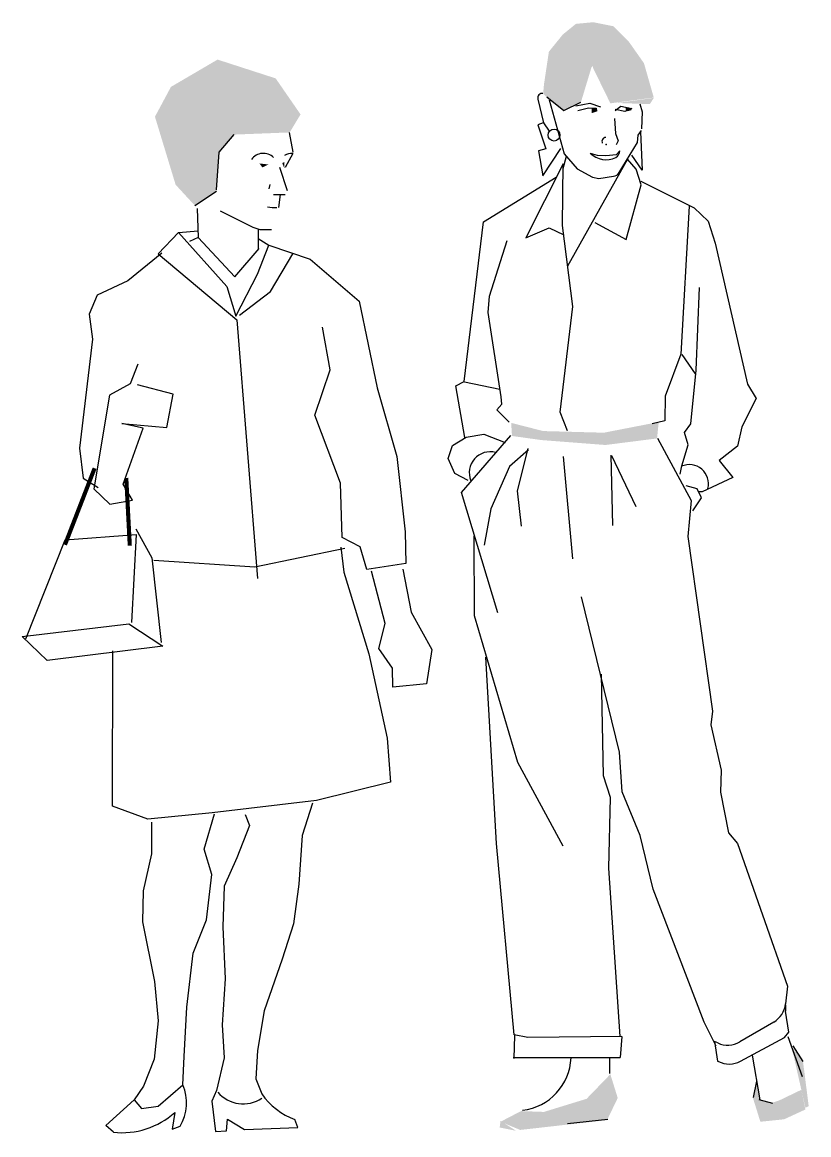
# Model space of a CAD drawing. Extents: x 11.56 to 12.84, y 3.99 to 5.81.
import ezdxf

# ---------------------------------------------------------------- set-up
doc = ezdxf.new("R2010")
doc.units = 0
doc.header["$LTSCALE"] = 25
doc.layers.get('0').update_dxf_attribs({"linetype": 'CONTINUOUS'})

# ---------------------------------------------------------------- blocks, each defined once
blk = doc.blocks.new('HUM6')
for p, q in [((-3.756781, 64.51802), (-3.402409, 63.02966)), ((-3.189163, 64.64832), (-2.130133, 63.80764)), ((-3.056215, 64.4774), (-2.106385, 61.07536)), ((-2.130133, 63.80764), (-1.068186, 64.32437)), ((-1.376685, 64.08549), (-0.50371, 64.24902)), ((-0.50371, 64.24902), (0.16311, 64.02515)), ((2.799102, 63.70296), (2.657353, 64.19909)), ((-1.251811, 63.80576), (-0.589849, 63.97543)), ((-0.589849, 63.97543), (-0.110813, 63.95159)), ((-0.110813, 63.95159), (-0.082725, 63.75191)), ((1.086557, 63.78932), (1.435065, 64.06804)), ((1.691007, 63.73669), (1.086704, 63.85776)), ((1.435065, 64.06804), (2.136288, 63.92965)), ((2.136288, 63.92965), (1.691007, 63.73669)), ((2.762032, 62.65616), (2.809927, 63.71119)), ((-3.425393, 63.02307), (-3.756447, 62.90401)), ((-3.756447, 62.90401), (-3.257809, 61.38582)), ((-3.402409, 63.02966), (-3.048037, 62.4981)), ((1.035251, 63.28724), (1.10741, 62.36314)), ((1.10741, 62.36314), (1.266124, 61.90652)), ((2.480363, 61.78248), (2.531722, 62.24471)), ((2.531722, 62.24471), (2.73716, 62.55287)), ((2.66467, 62.46815), (2.779281, 60.06676)), ((-3.257809, 61.38582), (-3.720029, 61.27275)), ((-3.443945, 59.69801), (-2.316699, 61.40662)), ((1.266124, 61.90652), (1.145789, 61.64442)), ((1.336307, 59.90623), (2.480363, 61.78248)), ((-3.720029, 61.27275), (-3.443945, 59.69801)), ((-1.987915, 60.90937), (-2.193353, 60.13897)), ((-2.106385, 61.07536), (-1.287106, 60.13824)), ((1.86813, 60.7403), (-1.889438, 54.04268)), ((-0.469412, 61.11747), (-0.030508, 60.99676)), ((-0.030508, 60.99676), (0.505562, 60.97279)), ((0.505562, 60.97279), (1.167316, 61.04552)), ((1.167316, 61.04552), (1.378819, 61.26749)), ((2.397288, 60.13033), (1.86813, 60.7403)), ((2.779281, 60.06676), (2.131104, 61.00352)), ((-2.17047, 60.44813), (-4.501705, 55.82196)), ((-2.207273, 56.59269), (-2.17047, 60.44813)), ((-1.287106, 60.13824), (-0.324347, 59.61716)), ((2.714558, 59.14295), (2.397288, 60.13033)), ((-7.157355, 56.82006), (-2.60423, 59.62538)), ((-0.324347, 59.61716), (0.057596, 59.53079)), ((0.057596, 59.53079), (0.984817, 59.67225)), ((2.685801, 59.36858), (6.030833, 57.69286)), ((1.783241, 55.7172), (2.714558, 59.14295)), ((5.72307, 57.79618), (5.206957, 48.52923)), ((6.030833, 57.69286), (6.913057, 56.85256)), ((-8.36516, 46.81886), (-7.157355, 56.82006)), ((-1.573711, 51.50958), (-2.207273, 56.59269)), ((-0.182151, 56.78226), (1.783241, 55.7172)), ((6.913057, 56.85256), (7.354993, 55.48849)), ((-4.501705, 55.82196), (-3.046015, 56.4348)), ((-3.046015, 56.4348), (-2.134379, 56.01078)), ((-6.785229, 52.16527), (-5.682688, 55.64769)), ((7.354993, 55.48849), (9.389229, 46.64952)), ((6.168685, 47.52906), (6.373743, 52.71304)), ((-6.872974, 51.14454), (-6.785229, 52.16527)), ((-6.057344, 45.85572), (-6.872974, 51.14454)), ((-2.352209, 44.88388), (-1.573711, 51.50958)), ((5.206957, 48.52923), (4.214594, 45.89068)), ((5.264923, 48.5121), (6.100699, 47.28977)), ((5.824953, 44.16478), (6.168685, 47.52906)), ((-8.90188, 46.54054), (-8.36516, 46.81886)), ((-8.356495, 46.7855), (-6.148036, 46.32326)), ((-8.332812, 43.29407), (-8.90188, 46.54054)), ((9.389229, 46.64952), (9.923387, 45.73582)), ((-6.332885, 45.02932), (-6.012722, 45.38794)), ((-6.012722, 45.38794), (-6.057344, 45.85572)), ((4.214594, 45.89068), (4.199878, 44.35078)), ((9.923387, 45.73582), (9.029845, 43.96398)), ((-5.547483, 44.25196), (-6.332885, 45.02932)), ((-1.909856, 43.71373), (-2.352209, 44.88388)), ((4.199878, 44.35078), (3.412392, 44.15856)), ((5.441661, 43.62378), (5.824953, 44.16478)), ((9.029845, 43.96398), (8.742101, 42.76688)), ((-9.097281, 42.79441), (-8.257742, 43.32302)), ((-8.539834, 39.84965), (-5.446599, 43.42475)), ((-8.257742, 43.32302), (-7.145187, 43.50314)), ((-7.145187, 43.50314), (-5.807989, 42.98592)), ((3.741253, 43.25671), (5.854544, 39.35674)), ((5.662427, 42.84764), (5.441661, 43.62378)), ((-9.3785, 41.97943), (-9.097281, 42.79441)), ((-4.393211, 42.6126), (-5.060505, 39.96194)), ((5.266036, 41.5196), (5.662427, 42.84764)), ((8.742101, 42.76688), (7.610892, 41.86817)), ((-8.952755, 41.04315), (-9.3785, 41.97943)), ((-4.353472, 42.52696), (-5.530602, 41.49147)), ((-2.16425, 42.11161), (-1.584886, 35.69402)), ((0.807403, 42.19078), (0.923403, 37.78178)), ((0.847302, 42.17928), (2.374627, 38.97068)), ((7.610892, 41.86817), (8.458394, 40.79411)), ((-5.530602, 41.49147), (-6.694115, 38.83047)), ((5.150878, 41.01224), (5.266036, 41.5196)), ((-8.115275, 40.61359), (-8.952755, 41.04315)), ((8.458394, 40.79411), (6.534425, 39.9028)), ((-6.263285, 32.29913), (-8.539834, 39.84965)), ((-5.060505, 39.96194), (-4.797213, 37.74274)), ((6.22113, 40.08598), (5.537115, 40.26997)), ((6.49368, 39.52076), (6.22113, 40.08598)), ((6.534425, 39.9028), (6.332715, 39.8942)), ((5.854544, 39.35674), (5.638652, 37.09294)), ((5.95008, 38.69493), (6.49368, 39.52076)), ((-6.694115, 38.83047), (-7.126761, 36.55574)), ((-7.718019, 32.13115), (-7.740181, 37.12991)), ((5.638652, 37.09294), (7.194984, 26.15043)), ((1.349142, 23.57364), (-1.025386, 33.30308)), ((-5.011542, 22.93712), (-7.718019, 32.13115)), ((-6.339948, 17.85823), (-7.021148, 29.5287)), ((0.359279, 22.09858), (0.236065, 28.45816)), ((7.194984, 26.15043), (7.090472, 25.28944)), ((7.090472, 25.28944), (7.723148, 22.44778)), ((1.526306, 21.08657), (1.349142, 23.57364)), ((-2.176836, 17.67818), (-5.011542, 22.93712)), ((7.723148, 22.44778), (7.685973, 21.07333)), ((0.801227, 20.74022), (0.359279, 22.09858)), ((2.655423, 18.35791), (1.526306, 21.08657)), ((7.685973, 21.07333), (8.188084, 18.51712)), ((0.700437, 16.30317), (0.801227, 20.74022)), ((3.46948, 14.99114), (2.655423, 18.35791)), ((8.188084, 18.51712), (8.762681, 17.84288)), ((-5.247871, 5.855881), (-6.339948, 17.85823)), ((8.762681, 17.84288), (11.88605, 8.898906)), ((1.395105, 5.748771), (0.700437, 16.30317)), ((6.656868, 6.645885), (3.46948, 14.99114)), ((11.88605, 8.898906), (11.76465, 7.79061)), ((11.97684, 6.029889), (11.76898, 7.34712)), ((7.417912, 5.149953), (6.656868, 6.645885)), ((11.03057, 6.658967), (8.899243, 5.413056)), ((-5.219452, 5.810192), (-5.262453, 4.378726)), ((-4.375619, 5.682903), (-5.247871, 5.855881)), ((1.508546, 5.750066), (-4.375619, 5.682903)), ((1.508546, 5.750066), (1.407013, 4.430142)), ((8.945693, 4.202978), (11.69662, 5.682583)), ((11.69662, 5.682583), (11.97684, 6.029889)), ((11.90208, 5.744879), (12.79785, 3.244855)), ((7.510182, 5.347694), (7.321567, 5.435331)), ((7.321567, 5.435331), (7.501453, 4.214412)), ((12.87403, 4.191459), (12.23732, 5.156706)), ((-5.302266, 4.430142), (1.407013, 4.430142)), ((0.734139, 4.413897), (0.734139, 3.438066)), ((7.501453, 4.214412), (7.553375, 4.187917)), ((9.663703, 4.589164), (10.1483, 1.773363)), ((9.939785, 2.943013), (9.737972, 1.922534)), ((10.96913, 1.560572), (10.11978, 1.773424)), ((0.632374, 0.556171), (-1.906262, 0.270752))]:
    blk.add_line(p, q)
blk.add_circle((-2.74248, 62.25567), 0.370722)
for centre, radius, start, end in [((-3.471987, 64.58241), 0.291983, 83.28521, 192.7404), ((0.507496, 61.86023), 0.248342, 92.72631, 205.3462), ((0.521604, 62.12559), 1.413652, 225.4901, 295.4686), ((0.823419, 61.31522), 0.557446, 303.3035, 355.0891), ((0.909409, 60.16653), 0.5, 278.6743, 328.627), ((-6.745201, 41.09455), 1.310648, 74.70734, 202.4453), ((5.74246, 40.40737), 1.192802, 345.5024, 114.1856), ((10.27357, 7.953937), 1.5, 300.3094, 353.749), ((13.25065, 7.580922), 1.5, 173.7489, 188.9671), ((8.142241, 6.708026), 1.5, 245.0787, 300.3094), ((-5.126933, 4.551519), 3.449921, 276.9418, 357.7138), ((8.235163, 5.524018), 1.5, 242.9656, 298.2739)]:
    blk.add_arc(centre, radius, start, end)
blk.add_point((0.518452, 61.66288))
for points in [[(-0.39577, 66.50755), (-1.371601, 69.22961), (-1.063444, 64.2991), (-2.193353, 68.56194)], [(-0.344411, 66.55891), (-0.293051, 69.33233), (-0.39577, 66.50755), (-1.371601, 69.22961)], [(-0.344411, 66.55891), (0.990937, 69.07553), (-0.344411, 66.55891), (-0.293051, 69.33233)], [(-0.293051, 66.55891), (1.915408, 68.15105), (-0.344411, 66.55891), (0.990937, 69.07553)], [(-1.063444, 64.2991), (-2.193353, 68.56194), (-2.141994, 63.83686), (-3.066465, 67.48338)], [(-0.293051, 66.45619), (2.891239, 66.76435), (-0.293051, 66.55891), (1.915408, 68.15105)], [(-2.141994, 63.83686), (-3.066465, 67.48338), (-3.117825, 64.55589), (-3.374622, 65.429)], [(0.785498, 64.24773), (3.507553, 64.60725), (-0.293051, 66.45619), (2.891239, 66.76435)], [(-3.117825, 64.55589), (-3.374622, 65.429), (-3.425982, 64.86404)], [(1.204428, 64.26996), (3.259786, 64.19909), (3.507846, 64.5889)], [(-0.390246, 63.95103), (-0.142186, 63.95103), (-0.390246, 63.63209), (-0.071311, 63.7384)], [(1.735986, 63.98646), (2.090358, 63.95103), (1.771423, 63.7384), (2.090358, 63.80928)], [(-3.528701, 43.13897), (-3.425982, 43.70393), (-5.377644, 43.39577), (-5.429003, 44.21752)], [(3.712991, 43.24169), (3.81571, 44.26888), (0.477341, 42.83081), (0.374622, 43.60121)], [(0.477341, 42.83081), (0.374622, 43.60121), (-3.528701, 43.13897), (-3.425982, 43.70393)], [(12.13595, 5.132931), (12.85499, 4.208459), (13.00906, 1.280967), (13.2145, 1.383686)], [(0.785498, 3.386707), (1.247734, 1.897281), (-0.703927, 1.845921), (0.58006, 0.510574)], [(10.18429, 1.743202), (9.722054, 1.897281), (9.927492, 2.770393)], [(12.75227, 2.410876), (13.00906, 1.178248), (11.36556, 1.743202), (11.67372, 0.561934)], [(-0.703927, 1.845921), (0.58006, 0.510574), (-3.374622, 1.024169), (-4.864048, -0.10574)], [(10.90332, 1.589124), (10.18429, 0.407855), (10.18429, 1.743202), (9.722054, 1.897281)], [(11.36556, 1.743202), (11.67372, 0.561934), (10.90332, 1.589124), (10.18429, 0.407855)], [(-3.374622, 1.024169), (-4.864048, -0.10574), (-4.812689, 1.075529), (-6.096677, 0.407855)], [(-6.096677, 0.459215), (-6.148036, 0.048338), (-5.120846, -0.1571)]]:
    blk.add_solid(points)
blk = doc.blocks.new('HUM5')
for p, q in [((1.193135, 62.53773), (0.254589, 61.42936)), ((4.656947, 62.66506), (4.891669, 61.43277)), ((0.254589, 61.42936), (0.078423, 59.07558)), ((4.883451, 61.35984), (4.402617, 60.47456)), ((4.052059, 60.49942), (4.540694, 59.03352)), ((3.444633, 59.40041), (3.381426, 59.14758)), ((0.108097, 58.96762), (-1.243052, 58.08054)), ((3.685584, 58.78921), (4.418535, 58.78921)), ((4.098256, 58.78921), (3.986793, 57.96349)), ((-1.104403, 57.90836), (-1.034961, 56.08999)), ((0.332254, 57.75598), (2.379486, 56.74419)), ((-2.266332, 56.39136), (-1.03505, 56.50362)), ((2.379486, 56.74419), (2.830474, 56.59035)), ((2.720495, 56.62098), (2.720495, 55.33002)), ((2.830474, 56.59035), (3.563425, 56.59035)), ((-2.266332, 56.39136), (-3.550684, 55.0536)), ((-2.266332, 56.39136), (0.747714, 53.02118)), ((-1.034961, 56.08999), (-1.586153, 55.84628)), ((-1.034961, 56.08999), (1.253485, 53.62828)), ((2.720495, 56.03418), (3.390352, 55.60886)), ((-3.320863, 55.09969), (-5.45366, 53.36594)), ((1.253485, 53.62828), (2.779175, 55.3887)), ((2.671837, 53.79934), (3.390352, 55.60886)), ((3.390352, 55.60886), (5.979616, 54.7298)), ((-3.550684, 55.0536), (1.380658, 50.91711)), ((3.485044, 52.70453), (4.896813, 55.07344)), ((5.979616, 54.7298), (9.040519, 52.10027)), ((1.320679, 51.16019), (2.671837, 53.79934)), ((-5.45366, 53.36594), (-7.361683, 52.4795)), ((0.747714, 53.02118), (1.320679, 51.16019)), ((-7.361683, 52.4795), (-7.863633, 51.2862)), ((1.550184, 51.21986), (3.485044, 52.70453)), ((9.040519, 52.10027), (10.17192, 46.66665)), ((-7.863633, 51.2862), (-7.664126, 49.71534)), ((1.380658, 50.91711), (2.66732, 34.71663)), ((7.239181, 47.79367), (6.756192, 50.45808)), ((-7.664126, 49.71534), (-8.469797, 42.89206)), ((-4.829571, 48.13783), (-5.303741, 46.91801)), ((6.272845, 44.95974), (7.239181, 47.79367)), ((-5.303741, 46.91801), (-6.604695, 46.20867)), ((-2.613135, 46.27431), (-4.840311, 46.8473)), ((-6.604695, 46.20867), (-7.58178, 40.33214)), ((-3.012807, 44.18699), (-2.613135, 46.27431)), ((10.17192, 46.66665), (11.41318, 42.34929)), ((7.866417, 40.67774), (6.272845, 44.95974)), ((-5.82969, 44.42029), (-3.012807, 44.18699)), ((-4.478231, 44.12575), (-5.82969, 44.42029)), ((-5.741632, 40.63298), (-4.478231, 44.12575)), ((-8.469797, 42.89206), (-8.249456, 41.00929)), ((11.41318, 42.34929), (11.93025, 37.6348)), ((-8.249456, 41.00929), (-7.298607, 40.42022)), ((-5.161087, 39.61425), (-5.741632, 40.63298)), ((7.972471, 37.28473), (7.866417, 40.67774)), ((-7.58178, 40.33214), (-6.56811, 39.37781)), ((-6.56811, 39.37781), (-5.161087, 39.61425)), ((-4.942956, 37.82651), (-3.936552, 36.01635)), ((-11.83162, 30.92971), (-9.381849, 37.13928)), ((-9.381849, 37.13928), (-4.934434, 37.46)), ((-4.934434, 37.46), (-5.213846, 31.95282)), ((9.11368, 36.68649), (7.972471, 37.28473)), ((11.93025, 37.6348), (11.97633, 35.65291)), ((8.138203, 36.58232), (2.501587, 35.41904)), ((7.905226, 36.67197), (8.090843, 35.11437)), ((9.526908, 35.27), (9.11368, 36.68649)), ((-3.936552, 36.01635), (-3.364868, 30.70553)), ((2.501587, 35.41904), (-3.810277, 35.84272)), ((11.97633, 35.65291), (9.526908, 35.27)), ((8.090843, 35.11437), (9.649684, 29.98948)), ((10.67852, 31.88771), (9.814184, 35.1816)), ((11.78092, 35.29524), (12.30527, 32.60463)), ((12.30527, 32.60463), (13.59579, 30.2578)), ((-12.06586, 31.07366), (-5.388422, 31.86727)), ((-5.388422, 31.86727), (-3.250905, 30.47728)), ((10.28012, 30.3301), (10.67852, 31.88771)), ((-10.50984, 29.57508), (-12.06586, 31.07366)), ((-3.250905, 30.47728), (-10.50984, 29.57508)), ((-6.412888, 20.43463), (-6.38127, 30.17361)), ((9.649684, 29.98948), (10.79119, 24.70549)), ((11.13752, 29.08692), (10.28012, 30.3301)), ((13.59579, 30.2578), (13.26556, 28.10417)), ((11.16498, 27.90593), (11.13752, 29.08692)), ((13.26556, 28.10417), (11.16498, 27.90593)), ((10.79119, 24.70549), (11.00458, 21.95332)), ((11.00458, 21.95332), (6.373111, 20.78624)), ((-4.193921, 19.63056), (-6.412888, 20.43463)), ((6.373111, 20.78624), (-0.155638, 20.02326)), ((-0.155638, 20.02326), (-4.193921, 19.63056)), ((-5.047947, 2.035695), (-6.830645, 0.432325)), ((-0.18351, 1.945068), (0.045132, 0.050007)), ((-2.50319, 1.239201), (-2.668931, 0.189539)), ((0.72511, 0.098577), (0.797965, 0.827125)), ((0.797965, 0.827125), (1.866502, 0.171432)), ((5.193538, 0.292856), (5.023543, 0.80284)), ((-6.354459, 0), (-6.830645, 0.432325)), ((-2.668931, 0.189539), (-2.170774, 0.377687)), ((0.045132, 0.050007), (0.72511, 0.098577)), ((1.866502, 0.171432), (5.193538, 0.292856))]:
    blk.add_line(p, q)
at = {"const_width": 0.258}
for points in [[(-9.388164, 36.82675), (-7.530316, 41.62362)], [(-5.325891, 36.7718), (-5.546851, 41.0178)]]:
    blk.add_lwpolyline(points, dxfattribs=at)
for points in [[(6.13224, 20.63124), (5.473389, 18.59222), (5.258705, 15.55846), (4.936375, 13.06547), (4.227329, 10.84871), (3.093676, 7.617018), (2.676324, 5.121822), (2.581609, 3.353969), (2.943382, 2.398064)], [(-3.958419, 19.43231), (-3.966952, 17.46273), (-4.483114, 15.12822), (-4.519744, 13.19874), (-3.780737, 9.453726), (-3.546509, 6.97368), (-3.789917, 4.591183), (-4.456659, 2.891522), (-5.047947, 2.035695), (-4.60062, 1.489237), (-3.544642, 1.636026), (-1.999974, 2.962224), (-1.919149, 4.743335), (-1.746452, 7.830448), (-1.363505, 11.22125), (-0.529446, 13.31868), (-0.188173, 16.16524), (-0.659487, 17.74336), (-0.018314, 19.95854)], [(1.897597, 19.9216), (2.171926, 19.22172), (1.376698, 17.20668), (0.589679, 15.42273), (0.499694, 12.86724), (0.643, 9.624491), (0.465569, 6.740997), (0.581731, 4.665663), (0.099665, 2.617166), (-0.18351, 1.945068)]]:
    blk.add_lwpolyline(points)
for centre, radius, start, end in [((3.042685, 60.43379), 0.928762, 46.4568, 143.9321), ((4.820243, 60.53815), 0.824123, 85.6013, 122.4712), ((3.716329, 59.80973), 1.842244, 256.7236, 275.6483), ((-4.638149, 1.838657), 2.867467, 329.3696, 23.06858), ((1.786141, 3.899906), 2.120983, 220.9268, 303.2704), ((6.491004, 4.870269), 4.324051, 214.8712, 250.1614), ((-5.81015, 4.912574), 4.942637, 263.6775, 311.9952)]:
    blk.add_arc(centre, radius, start, end)
for points in [[(0.173803, 67.24054), (3.813995, 66.06206), (-2.747268, 65.52921), (5.374114, 63.80299)], [(1.193135, 62.53773), (-2.747268, 65.52921), (0.254589, 61.42936), (-3.749587, 63.65876)], [(-2.747268, 65.52921), (5.374114, 63.80299), (1.193135, 62.53773), (4.692917, 62.67458)], [(0.254589, 61.42936), (-3.749587, 63.65876), (0.108097, 58.96762), (-2.455287, 59.39697)], [(2.797608, 60.72777), (3.366474, 60.66456), (2.98723, 60.47494)], [(4.228462, 60.75068), (4.354877, 60.43465), (4.354877, 60.81389)], [(0.108097, 58.96762), (-2.455287, 59.39697), (-1.243052, 58.08054)]]:
    blk.add_solid(points)

msp = doc.modelspace()

# ---------------------------------------------------------------- block references
at = {"xscale": 0.026, "yscale": 0.026, "zscale": 0.026}
for name, p in [('HUM6', (12.4927, 4.0031)), ('HUM5', (11.8687, 3.9966))]:
    msp.add_blockref(name, p, dxfattribs=at)

doc.saveas('drawing.dxf')
